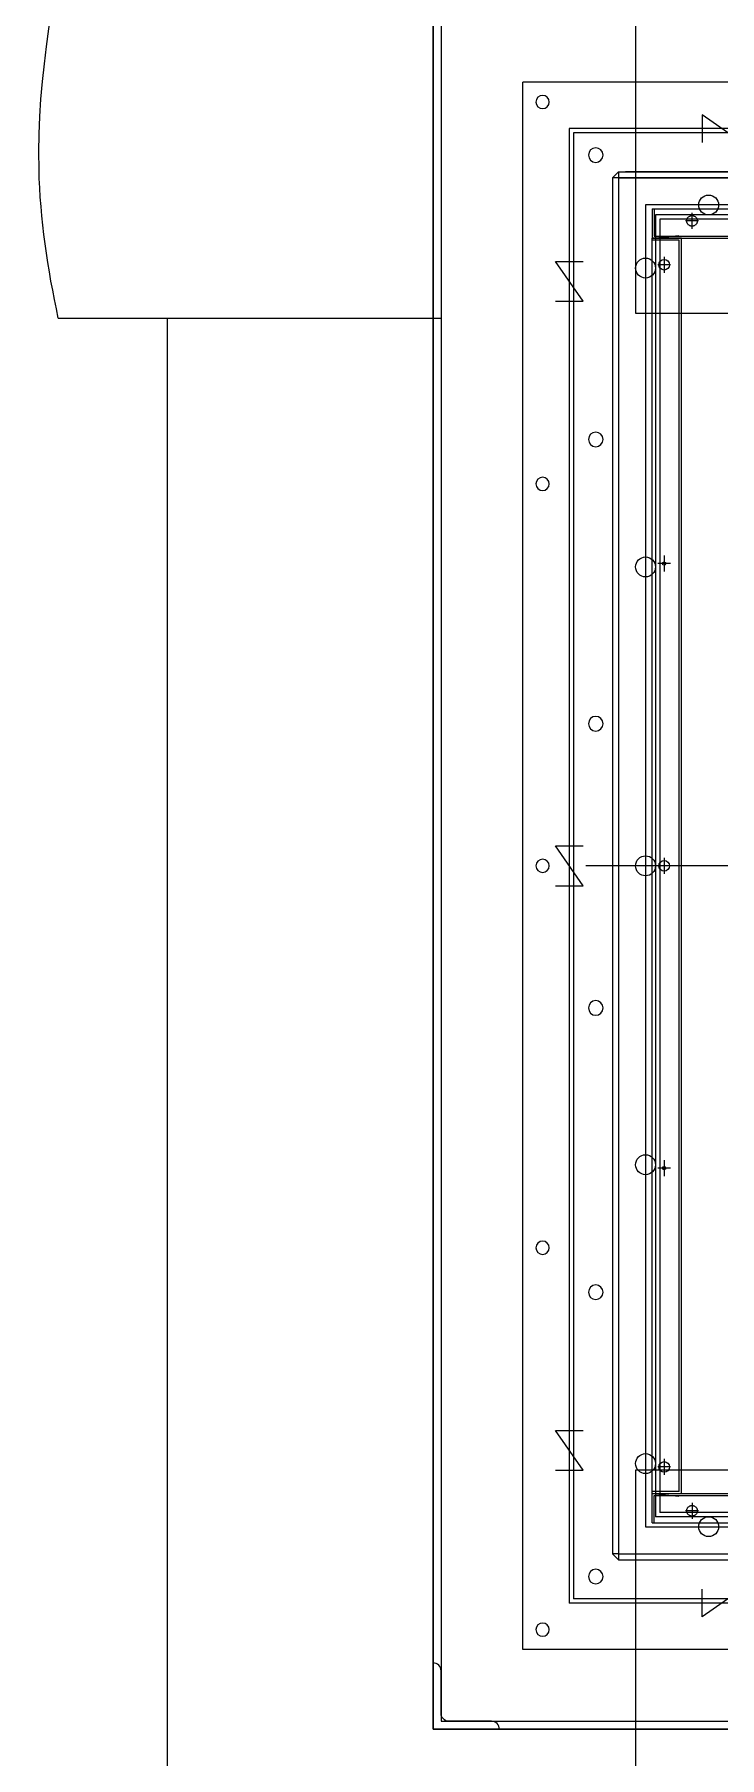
# Model space of a CAD drawing. Header units: millimetres. Extents: x 89450 to 753248, y -530175 to 1209785.
# Drawn here: x 397430 to 397946, y -106213 to -104916 of the extents above; entities that cross this region are included whole.
import ezdxf

# ---------------------------------------------------------------- set-up
doc = ezdxf.new("R2010")
doc.units = ezdxf.units.MM
doc.header["$LTSCALE"] = 150
doc.linetypes.add('CENTER', pattern=[50.8, 31.75, -6.35, 6.35, -6.35])
doc.linetypes.add('PHANTOMX2', pattern=[127, 63.5, -12.7, 12.7, -12.7, 12.7, -12.7])
doc.layers.add('------00 Load Bank', color=3, linetype='Continuous')
doc.layers.add('-----35 Equipmnet Pad', color=7, linetype='Continuous')

# ---------------------------------------------------------------- blocks, each defined once
blk = doc.blocks.new('A$Cd768ecee')
at = {"color": 0}
for p, q in [((0, 1180), (1180, 1180)), ((1180, 0), (1180, 1180)), ((35, 1145), (1145, 1145)), ((38.2, 1141.8), (1141.8, 1141.8)), ((1141.8, 1141.8), (1141.8, 38.2)), ((1145, 1145), (1145, 35)), ((100, 1080), (1080, 1080)), ((103.2, 1076.8), (1076.8, 1076.8)), ((1076.8, 1076.8), (1076.8, 103.2)), ((1080, 1080), (1080, 100)), ((100, 100), (1080, 100)), ((103.2, 103.2), (1076.8, 103.2)), ((35, 35), (1145, 35)), ((38.2, 38.2), (1141.8, 38.2)), ((0, 0), (1180, 0))]:
    blk.add_line(p, q, dxfattribs=at)
for points in [[(1015, 1155.4), (1015, 1134.6), (1045, 1155.4), (1045, 1134.6)], [(1155.4, 1015), (1134.6, 1015), (1155.4, 1045), (1134.6, 1045)], [(1155.4, 575), (1134.6, 575), (1155.4, 605), (1134.6, 605)], [(1155.4, 135), (1134.6, 135), (1155.4, 165), (1134.6, 165)], [(1015, 24.6), (1015, 45.4), (1045, 24.6), (1045, 45.4)]]:
    blk.add_lwpolyline(points, dxfattribs=at)
for centre, radius in [((1165, 1165), 5), ((1125, 1125), 5.5), ((1125, 911), 5.5), ((1165, 877.5), 5), ((1125, 697), 5.5), ((1165, 590), 5), ((1125, 483), 5.5), ((1165, 302.5), 5), ((1125, 269), 5.5), ((1125, 55), 5.5), ((1165, 15), 5)]:
    blk.add_circle(centre, radius, dxfattribs=at)
blk = doc.blocks.new('A$Ca2785acc')
at = {"color": 0}
for p, q in [((985, 1002), (0, 1002)), ((955, 987), (955, 999)), ((985, 1002), (985, 980)), ((985, 980), (0, 980)), ((983.4, 981.6), (1.6, 981.6)), ((963, 980), (963, 35)), ((985, 980), (963, 980)), ((964.6, 978.4), (964.6, 36.6)), ((964.6, 978.4), (985, 978.4)), ((985, 980), (965, 982)), ((985, 980), (985, 35)), ((971.2, 960), (980.8, 960)), ((971.2, 960), (980.8, 960)), ((976, 954), (976, 966)), ((976, 729), (976, 741)), ((971.2, 735), (980.8, 735)), ((971.2, 507.5), (980.8, 507.5)), ((976, 501.5), (976, 513.5)), ((976, 274), (976, 286)), ((971.2, 280), (980.8, 280)), ((971.2, 55), (980.8, 55)), ((976, 49), (976, 61)), ((985, 35), (0, 35)), ((983.4, 33.4), (1.6, 33.4)), ((955, 28), (955, 16)), ((963, 35), (985, 35)), ((964.6, 36.6), (985, 36.6)), ((985, 35), (965, 33)), ((985, 13), (985, 35)), ((985, 13), (0, 13))]:
    blk.add_line(p, q, dxfattribs=at)
at = {"color": 0, "linetype": 'PHANTOMX2'}
for p, q in [((983.4, 1002), (983.4, 981.6)), ((983.4, 13), (983.4, 33.4))]:
    blk.add_line(p, q, dxfattribs=at)
at = {"color": 0, "linetype": 'CENTER'}
for p, q in [((950.2, 993), (960, 993)), ((950.2, 22), (960, 22))]:
    blk.add_line(p, q, dxfattribs=at)
at = {"color": 0, "linetype": 'PHANTOMX2'}
for centre in [(955, 993), (955, 22)]:
    blk.add_circle(centre, 4, dxfattribs=at)
at = {"color": 0}
for centre, radius in [((976, 960), 4), ((976, 960), 4), ((976, 735), 1.25), ((976, 507.5), 4), ((976, 280), 1.25), ((976, 55), 4)]:
    blk.add_circle(centre, radius, dxfattribs=at)
blk = doc.blocks.new('A$C02650c35')
at = {"color": 0, "linetype": 'CENTER'}
for p, q in [((522.5, 1085), (522.5, 0)), ((25, 1040), (25, 45)), ((1020, 45), (1020, 1040)), ((25, 45), (1020, 45))]:
    blk.add_line(p, q, dxfattribs=at)
at = {"color": 0}
for p, q in [((4.5, 1065), (4.5, 24.5)), ((4.5, 24.5), (4.5, 1065)), ((0, 24.5), (0, 1060.5)), ((0, 24.5), (0, 1060.5)), ((0, 1055), (0, 30)), ((1040.5, 24.5), (1040.5, 1060.5)), ((1045, 24.5), (1045, 1060.5)), ((1045, 30), (1045, 1055)), ((0, 24.5), (1045, 24.5)), ((0, 24.5), (4.5, 20)), ((4.5, 24.5), (4.5, 20)), ((4.5, 20), (1040.5, 20)), ((10, 20), (1035, 20)), ((1040.5, 24.5), (1040.5, 20)), ((1045, 24.5), (1040.5, 20))]:
    blk.add_line(p, q, dxfattribs=at)
for centre in [(25, 92.5), (1020, 92.5), (72.5, 45), (297.5, 45), (522.5, 45), (747.5, 45), (972.5, 45)]:
    blk.add_circle(centre, 7.5, dxfattribs=at)

msp = doc.modelspace()

# ---------------------------------------------------------------- linework, layer by layer
at = {"layer": '------00 Load Bank', "color": 161}
for p, q in [((397448, -105129.1, -9.9), (397736.2, -105129.1, -9.9)), ((397730.2, -106191.4), (397730.2, -105983.7)), ((397882.9, -106191.4), (397730.2, -106191.4))]:
    msp.add_line(p, q, dxfattribs=at)
at = {"layer": '------00 Load Bank', "color": 161, "elevation": 0}
msp.add_lwpolyline([(399100.2, -103591.4), (397730.2, -103591.4), (397730.2, -106191.4), (399100.2, -106191.4), (399100.2, -103591.4)], dxfattribs=at)
for points in [[(399100.2, -106191.4), (397730.2, -106191.4), (397730.2, -103591.4), (399100.2, -103591.4)], [(399094.2, -103597.4), (397736.2, -103597.4), (397736.2, -106185.4), (399094.2, -106185.4)]]:
    msp.add_lwpolyline(points, close=True, dxfattribs=at)
at = {"layer": '------00 Load Bank', "color": 161, "ltscale": 2, "elevation": 0}
for points in [[(398892.7, -105125.4), (398892.7, -104693.1), (397882.7, -104693.1), (397882.7, -105125.4)], [(398892.7, -106528.7), (398892.7, -105996.4), (397882.7, -105996.4), (397882.7, -106528.7)]]:
    msp.add_lwpolyline(points, close=True, dxfattribs=at)
at = {"layer": '------00 Load Bank', "color": 161, "ltscale": 0.2, "elevation": 0}
msp.add_lwpolyline([(397730.2, -106141.4), (397730.2, -106191.4), (397780.2, -106191.4), (397780.2, -106191.4, 0.414214), (397774.2, -106185.4), (397742.2, -106185.4, -0.414214), (397736.2, -106179.4), (397736.2, -106147.4, 0.414214), (397730.2, -106141.4), (397730.2, -106141.4)], format="xyb", dxfattribs=at)
at = {"layer": '------00 Load Bank', "color": 161}
msp.add_open_spline([(397448, -105129.1), (397440, -105091.9), (397413.5, -104915.1), (397516.3, -104675.7), (397461.2, -104483.8), (397442.9, -104429.1)], degree=3, knots=[124.01415, 124.01415, 124.01415, 124.01415, 238.000173, 663.61754, 833.548095, 833.548095, 833.548095, 833.548095], dxfattribs=at)
at = {"layer": '-----35 Equipmnet Pad', "color": 161, "elevation": 0}
msp.add_lwpolyline([(397530.2, -108529.1), (397530.2, -105129.1)], dxfattribs=at)

# ---------------------------------------------------------------- block references
at = {"layer": '------00 Load Bank', "color": 161, "xscale": -1}
msp.add_blockref('A$Cd768ecee', (398977.7, -106131.4), dxfattribs=at)
at = {"layer": '------00 Load Bank', "color": 161}
for name, p, rotation in [('A$C02650c35', (397845.2, -105018.9), 270), ('A$Ca2785acc', (398880.2, -105033.9), 180), ('A$Ca2785acc', (398880.2, -105033.9), 180)]:
    msp.add_blockref(name, p, dxfattribs=dict(at, rotation=rotation))

doc.saveas('drawing.dxf')
